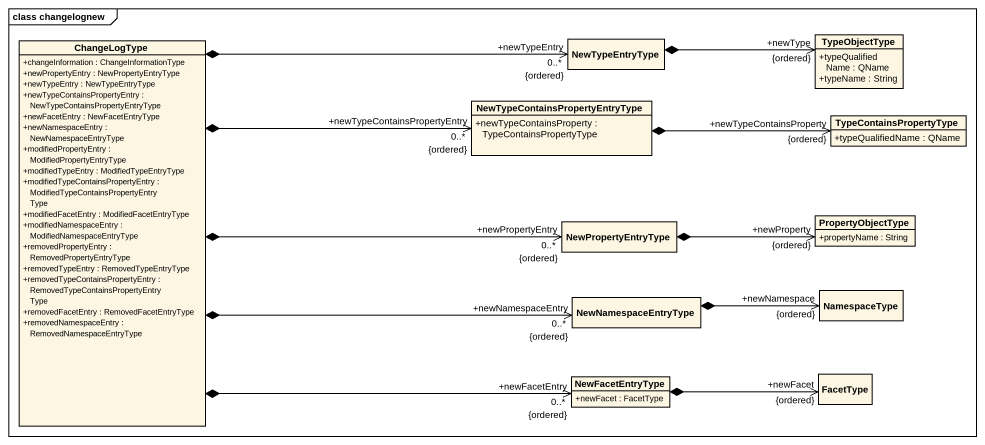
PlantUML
@startuml
mainframe class changelognew
hide circle
hide empty members
skinparam classAttributeIconSize 0
class ChangeLogType {
  +changeInformation : ChangeInformationType
  +newPropertyEntry : NewPropertyEntryType
  +newTypeEntry : NewTypeEntryType
  +newTypeContainsPropertyEntry : NewTypeContainsPropertyEntryType
  +newFacetEntry : NewFacetEntryType
  +newNamespaceEntry : NewNamespaceEntryType
  +modifiedPropertyEntry : ModifiedPropertyEntryType
  +modifiedTypeEntry : ModifiedTypeEntryType
  +modifiedTypeContainsPropertyEntry : ModifiedTypeContainsPropertyEntryType
  +modifiedFacetEntry : ModifiedFacetEntryType
  +modifiedNamespaceEntry : ModifiedNamespaceEntryType
  +removedPropertyEntry : RemovedPropertyEntryType
  +removedTypeEntry : RemovedTypeEntryType
  +removedTypeContainsPropertyEntry : RemovedTypeContainsPropertyEntryType
  +removedFacetEntry : RemovedFacetEntryType
  +removedNamespaceEntry : RemovedNamespaceEntryType
}
class NewTypeEntryType
class TypeObjectType {
  +typeQualifiedName : QName
  +typeName : String
}
class "NewTypeContainsPropertyEntryType" as NewTypeContainsPropertyEntry {
  +newTypeContainsProperty : TypeContainsPropertyType
}
class TypeContainsPropertyType {
  +typeQualifiedName : QName
}
class NewPropertyEntryType
class PropertyObjectType {
  +propertyName : String
}
class NewNamespaceEntryType
class NamespaceType
class NewFacetEntryType {
  +newFacet : FacetType
}
class FacetType
ChangeLogType *-right-> "+newTypeEntry\n0..*\n{ordered}" NewTypeEntryType
ChangeLogType *-right-> "+newPropertyEntry\n0..*\n{ordered}" NewPropertyEntryType
ChangeLogType *-right-> "+newFacetEntry\n0..*\n{ordered}" NewFacetEntryType
NewTypeEntryType *-right-> "+newType\n{ordered}" TypeObjectType
NewTypeContainsPropertyEntry "+newTypeContainsPropertyEntry\n0..*\n{ordered}" <-left-* ChangeLogType
TypeContainsPropertyType "+newTypeContainsProperty\n{ordered}" <-left-* NewTypeContainsPropertyEntry
NewPropertyEntryType *-right-> "+newProperty\n{ordered}" PropertyObjectType
NewNamespaceEntryType "+newNamespaceEntry\n0..*\n{ordered}" <-left-* ChangeLogType
NamespaceType "+newNamespace\n{ordered}" <-left-* NewNamespaceEntryType
NewFacetEntryType *-right-> "+newFacet\n{ordered}" FacetType
@enduml
